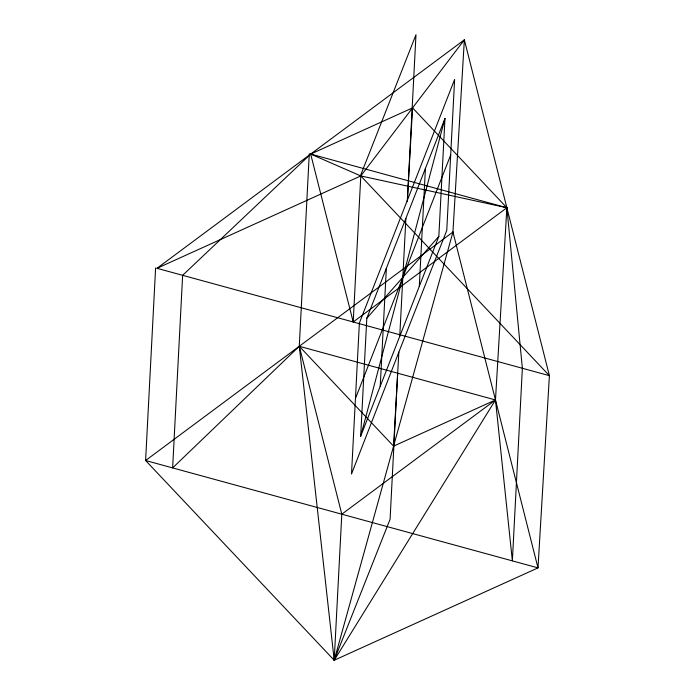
<?xml version="1.0" encoding="UTF-8"?>
<svg xmlns="http://www.w3.org/2000/svg" width="695" height="695" viewBox="0 0 695 695"><rect width="100%" height="100%" fill="white"/><g stroke="black" fill="none" stroke-linecap="round" stroke-linejoin="round"><path stroke-width="1.04" d="M155.611 267.923L145.602 460.516L334.208 660.25L538 567.885L549.398 375.665L464.347 39.824L157.001 268.305L549.398 375.665L360.792 175.939L310.674 154.064L182.637 275.316L172.629 467.909L299.276 346.284L309.284 153.682M157.001 268.305L360.792 175.939L506.872 207.744L495.474 399.964L334.208 660.25L341.801 514.204L299.276 346.284L495.474 399.964L512.363 560.865L522.371 368.272L506.872 207.744L412.569 107.881L310.674 154.064L353.199 321.985L506.872 207.744L310.674 154.064M353.199 321.985L360.792 175.939L464.347 39.824L452.949 232.043L334.208 660.25L299.276 346.284L393.579 446.147L495.474 399.964L341.801 514.204M360.679 436.234L366.804 318.293L444.974 118.445L438.84 236.387L360.679 436.234L444.974 118.445M380.217 386.272L386.351 268.331M397.67 373.206L390.086 519.252L334.208 660.25M399.755 336.31L405.889 218.369M419.302 286.349L425.427 168.407M393.579 446.147L398.852 352.148L446.763 230.453L454.617 79.447L359.385 322.993L351.505 474.025L398.852 352.148M412.569 107.881L407.322 201.307L415.975 34.75L360.401 175.826M355.449 398.513L450.69 154.95M366.804 318.293L438.84 236.387M452.949 232.043L145.602 460.516L538 567.885L452.949 232.043"/></g></svg>
